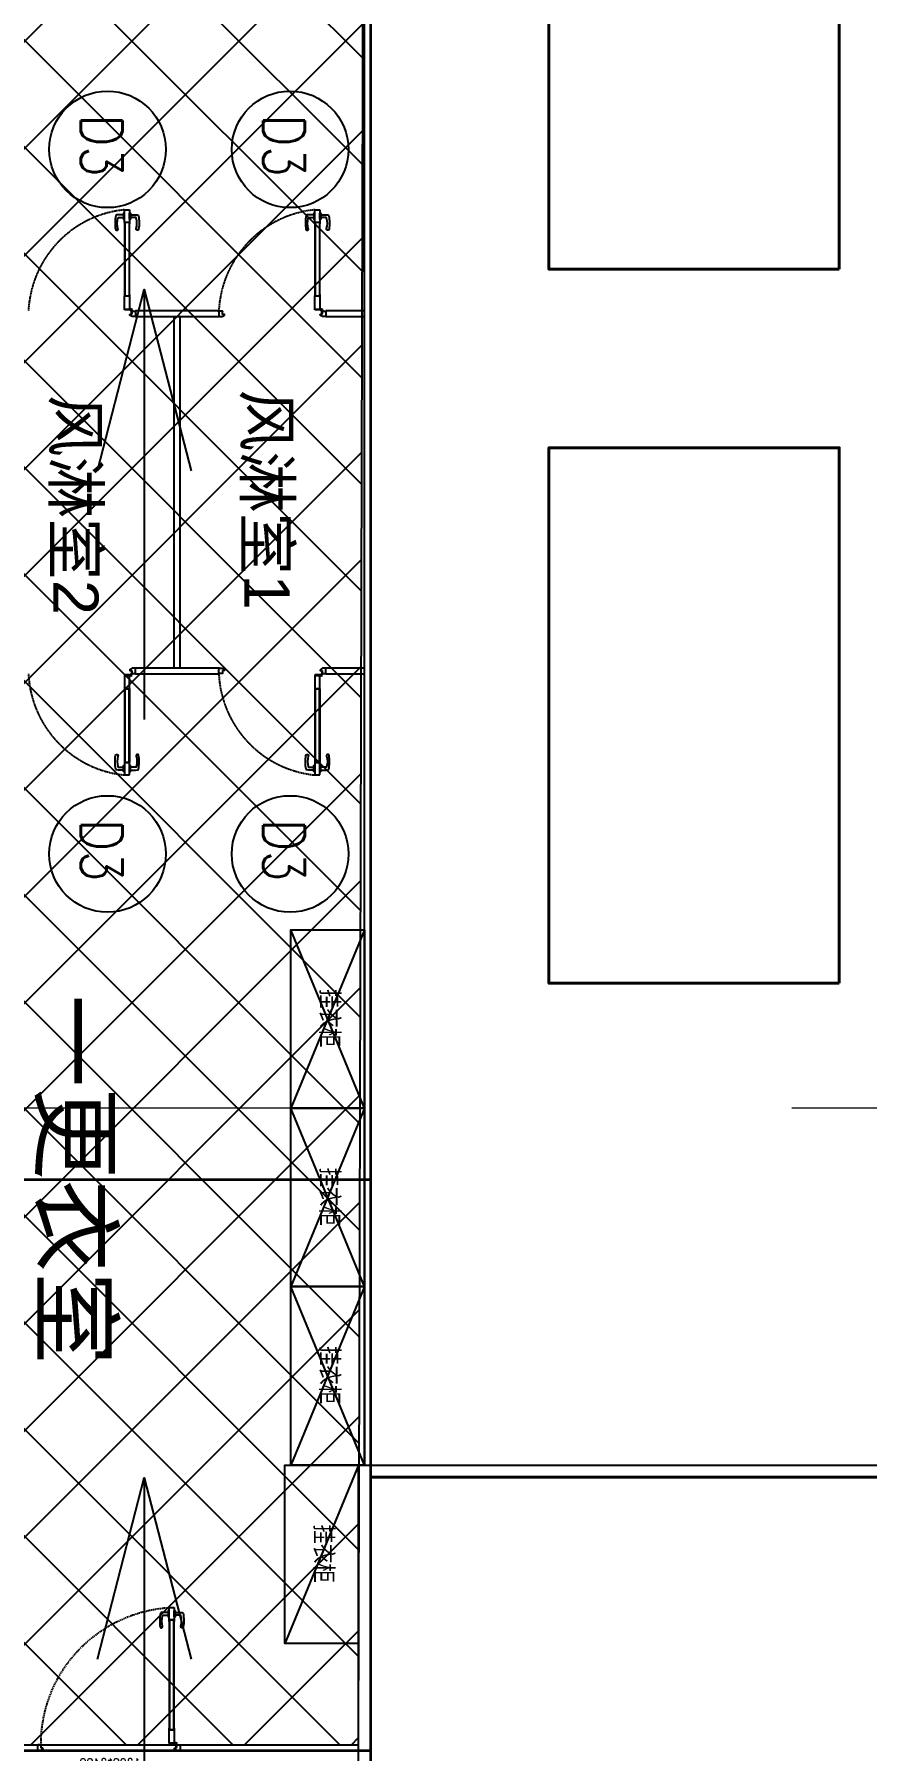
# Model space of a CAD drawing. Extents: x -14231 to 516634, y -267190 to 70805.
# Drawn here: x 411887 to 418883, y -129294 to -114869 of the extents above; entities that cross this region are included whole.
import ezdxf
from ezdxf.enums import TextEntityAlignment as Align

# ---------------------------------------------------------------- set-up
doc = ezdxf.new("R2010")
doc.units = 0
doc.header["$LTSCALE"] = 8
for name, pattern in [('188K-SM-03-F10-ARCH-PA-Y2257103$0$AP5A-SM-03-F20-ARCH-PA-Y2230801+Y2230803$0$ALL-PA-TXT-Y2221201$0$DASHED', [19.05, 12.7, -6.35]), ('IDA - Grid Line', [3500, 2000, -500, 500, -500]), ('IDA - Hidden 065', [537.5, 375, -162.5]), ('TCP2-C-L30-E-SWG-EQ$0$TCP2-C-L30-E-SWG-EQ$0$HIDDEN', [0.3, 0.2, -0.1])]:
    doc.linetypes.add(name, pattern=pattern)
doc.layers.get('0').update_dxf_attribs({"color": 1, "linetype": 'CONTINUOUS'})
for name, color, linetype in [('0-T100单抗岩棉库板H10000', 21, 'CONTINUOUS'), ('0-T50单抗岩棉库板H10000', 141, 'CONTINUOUS'), ('0-T50单抗铝蜂巢库板H3000', 161, 'CONTINUOUS'), ('188K-SM-03-F10-ARCH-PA-Y2257103$0$K-Door', 4, 'CONTINUOUS'), ('188K-SM-03-F10-ARCH-PA-Y2257103$0$K-TXT', 7, 'CONTINUOUS'), ('Ceiling FL+3000', 6, 'CONTINUOUS'), ('Ceiling FL+5000', 150, 'CONTINUOUS'), ('CTCI', 4, 'CONTINUOUS'), ('x_plan$0$A-FURN', 44, 'CONTINUOUS'), ('防火一小时岩棉库板隔间（双抗）H10000', 170, 'CONTINUOUS')]:
    doc.layers.add(name, color=color, linetype=linetype)
doc.layers.add('A-_ANOTGRID_E', color=7, linetype='CONTINUOUS', lineweight=9)
doc.styles.add('188K-SM-03-F10-ARCH-PA-Y2257103$0$AP5A-SM-03-F20-ARCH-PA-Y2230801+Y2230803$0$ALL-PA-TXT-Y2221201$0$Standard', font='txt.shx', dxfattribs={"bigfont": 'chineset.shx'})
doc.styles.add('188K-SM-03-F10-ARCH-PA-Y2257103$0$Standard', font='txt.shx', dxfattribs={"bigfont": 'chineset.shx'})
doc.styles.add('Arial', font='arial.ttf', dxfattribs={"width": 0.8, "height": 0.25})
doc.styles.add('Arial Narrow_2', font='ARIALN.TTF', dxfattribs={"width": 0.8, "height": 0.22})
doc.styles.add('x_plan$0$HZF', font='romansc.shx', dxfattribs={"width": 0.8, "bigfont": 'hzdf.shx'})
doc.dimstyles.new('IDA_-_Arial_-_2_5mm_-_Black_-_Diagonal', dxfattribs={"dimscale": 304.8, "dimtxt": 639.644359, "dimasz": 0.82021, "dimexe": 0.82021, "dimexo": 0.82021, "dimgap": 0, "dimtad": 1, "dimdec": 0, "dimzin": 0, "dimdsep": 46, "dimtxsty": 'Arial Narrow_2', "dimblk1": 'OBLIQUE', "dimblk2": 'OBLIQUE', "dimsah": 1, "dimcen": 0.09, "dimdle": 0.82021, "dimazin": 0, "dimtfac": 1, "dimtdec": 4, "dimtix": 1, "dimtmove": 0, "dimatfit": 3, "dimfxl": 1, "dimtvp": 1, "dimtolj": 1, "dimtzin": 0, "dimarcsym": 2})

# ---------------------------------------------------------------- blocks, each defined once
blk = doc.blocks.new('_Oblique')
at = {"color": 0, "linetype": 'ByBlock', "lineweight": -2}
blk.add_line((-0.5, -0.5), (0.5, 0.5), dxfattribs=at)
blk = doc.blocks.new('188K-SM-03-F10-ARCH-PA-Y2257103$0$AP5A-SM-03-F20-ARCH-PA-Y2230801+Y2230803$0$把手GMT水平鎖')
blk.add_lwpolyline([(24, 8), (-24, 8), (-24, 0), (24, 0)], close=True)
blk.add_lwpolyline([(-11, 0), (-11, -40), (-10, -54, 0.327495), (-4, -62, 0.089847), (104, -64, 1.144881), (99, -45, -0.137079), (16, -45, -0.349357), (11, -40), (11, 0)], format="xyb")
blk = doc.blocks.new('188K-SM-03-F10-ARCH-PA-Y2257103$0$單開庫板門-1200x2400(水平把手)')
at = {"ltscale": 0.1}
for p, q in [((26008.6, -11403.6), (26004.5, -11403.6)), ((26004.5, -11403.6), (26004.5, -11414.1)), ((26008.6, -11414.1), (26008.6, -11403.6)), ((26004.5, -11414.1), (26004.5, -11415.3)), ((26004.5, -11414.1), (26008.6, -11414.1)), ((26004.5, -11415.4), (26004.6, -11415.5)), ((26008.6, -11414), (26004.6, -11414)), ((26004.6, -11414.3), (26004.6, -11414.2)), ((26004.6, -11415.3), (26004.6, -11414.5)), ((26004.7, -11414.1), (26006.5, -11414.1)), ((26005.1, -11414.4), (26004.7, -11414.4)), ((26004.7, -11414.5), (26005.1, -11414.5)), ((26004.7, -11414.5), (26004.7, -11506)), ((26004.7, -11506), (26004.7, -11414.5)), ((26004.7, -11414.5), (26004.7, -11414.5)), ((26004.7, -11415.4), (26004.7, -11415.3)), ((26005.2, -11414.4), (26005.2, -11414.4)), ((26006.5, -11414.1), (26006.6, -11414.1)), ((26006.6, -11414.1), (26006.6, -11414.1)), ((26006.6, -11414.1), (26008.4, -11414.1)), ((26008.4, -11414.4), (26008, -11414.4)), ((26008, -11414.4), (26008, -11414.4)), ((26008, -11414.5), (26008.4, -11414.5)), ((26008.4, -11506), (26008.4, -11414.5)), ((26008.4, -11414.5), (26008.4, -11414.5)), ((26008.4, -11414.5), (26008.4, -11506)), ((26008.4, -11415.3), (26008.4, -11415.4)), ((26008.5, -11414.2), (26008.5, -11414.3)), ((26008.5, -11414.5), (26008.5, -11415.3)), ((26008.5, -11415.5), (26008.6, -11415.4)), ((26008.6, -11415.3), (26008.6, -11414.1)), ((26008.6, -11506.4), (26004.5, -11506.4)), ((26004.5, -11506.4), (26004.5, -11518)), ((26004.7, -11506), (26004.7, -11506)), ((26008.4, -11506), (26008.4, -11506)), ((26008.6, -11518), (26008.6, -11506.4)), ((25999.5, -11519.7), (25999.5, -11523.2)), ((26002.5, -11519.1), (26000, -11519.1)), ((26000, -11523.7), (26002.4, -11523.7)), ((26002.4, -11523.7), (26004.1, -11522.6)), ((26002.9, -11518.5), (26002.6, -11518.5)), ((26002.6, -11518.5), (26002.6, -11521)), ((26002.6, -11521.9), (26002.6, -11519.3)), ((26002.6, -11521), (26002.9, -11521)), ((26003.4, -11521.9), (26002.6, -11521.9)), ((26002.9, -11521), (26002.9, -11518.5)), ((26003.3, -11522.2), (26003.3, -11522)), ((26003.3, -11522), (26003.4, -11522)), ((26004, -11522.2), (26003.3, -11522.2)), ((26008.3, -11517.5), (26003.6, -11517.5)), ((26003.6, -11517.5), (26003.6, -11517.7)), ((26003.6, -11517.7), (26008.3, -11517.7)), ((26004.1, -11521.9), (26003.9, -11521.9)), ((26003.9, -11522), (26004, -11522)), ((26004, -11522), (26004, -11522.2)), ((26004.2, -11522.4), (26004.2, -11521.9)), ((26004.5, -11518), (26008.6, -11518)), ((26008.3, -11517.7), (26008.3, -11517.5)), ((26114.8, -11521.9), (26115.1, -11521.9)), ((26114.8, -11522.4), (26114.8, -11521.9)), ((26114.9, -11522), (26114.9, -11522.2)), ((26115.1, -11522), (26114.9, -11522)), ((26114.9, -11522.2), (26115.7, -11522.2)), ((26116.6, -11523.7), (26114.9, -11522.6)), ((26115.5, -11521.9), (26116.3, -11521.9)), ((26115.7, -11522), (26115.5, -11522)), ((26115.7, -11522.2), (26115.7, -11522)), ((26116.3, -11521.9), (26116.3, -11519.3)), ((26116.5, -11519.1), (26119, -11519.1)), ((26119, -11523.7), (26116.6, -11523.7)), ((26119.5, -11519.7), (26119.5, -11523.2))]:
    blk.add_line(p, q, dxfattribs=at)
blk.add_lwpolyline([(26006.6, -11506.4), (26006.5, -11506.3), (26004.7, -11506.3, -0.414214), (26004.6, -11506.3), (26004.6, -11506.1, -0.414214), (26004.7, -11506.1), (26005.1, -11506.1, 0.414214), (26005.2, -11506.1), (26005.2, -11506, 0.414214), (26005.1, -11506), (26004.7, -11506, -0.414214), (26004.6, -11506), (26004.6, -11505.2, -0.414214), (26004.7, -11505.2), (26004.7, -11505.2, 0.414214), (26004.7, -11505.2), (26004.7, -11505, 0.72636), (26004.6, -11505), (26004.5, -11505.1, 0.158507), (26004.5, -11505.2), (26004.5, -11506.4, 0.414214), (26004.6, -11506.5), (26008.6, -11506.5, 0.414214), (26008.6, -11506.4), (26008.6, -11505.2, 0.158507), (26008.6, -11505.1), (26008.5, -11505, 0.72636), (26008.4, -11505), (26008.4, -11505.2, 0.414214), (26008.5, -11505.2, -0.414214), (26008.5, -11505.2), (26008.5, -11506, -0.414214), (26008.4, -11506), (26008, -11506, 0.414214), (26008, -11506), (26008, -11506.1, 0.414214), (26008, -11506.1), (26008.4, -11506.1, -0.414214), (26008.5, -11506.1), (26008.5, -11506.3, -0.414214), (26008.4, -11506.3), (26006.6, -11506.3)], format="xyb", close=True, dxfattribs=at)
for points in [[(25999.5, -11518.9), (25999.5, -11523.9)], [(26119.5, -11518.9), (26119.5, -11523.9)]]:
    blk.add_lwpolyline(points)
at = {"linetype": '188K-SM-03-F10-ARCH-PA-Y2257103$0$AP5A-SM-03-F20-ARCH-PA-Y2230801+Y2230803$0$ALL-PA-TXT-Y2221201$0$DASHED', "ltscale": 0.01}
blk.add_arc((26001.1, -11518.7), 115.3, 359.8531, 85.8135, dxfattribs=at)
at = {"ltscale": 0.1}
for centre, radius, start, end in [((26004.6, -11414.1), 0.0313, 90, 180), ((26004.6, -11415.3), 0.0313, 180, 216.0274), ((26004.7, -11414.2), 0.0313, 90, 180), ((26004.7, -11414.3), 0.0313, 180, 270), ((26004.7, -11414.5), 0.0313, 90, 180), ((26004.7, -11415.3), 0.0209, 180, 270), ((26004.7, -11415.4), 0.0313, 216.0274, 360), ((26004.7, -11415.3), 0.0209, 360, 90), ((26005.1, -11414.4), 0.0313, 270, 0), ((26005.1, -11414.4), 0.0313, 0, 90), ((26008, -11414.4), 0.0313, 90, 180), ((26008, -11414.4), 0.0313, 180, 270), ((26008.4, -11414.2), 0.0313, 360, 90), ((26008.4, -11414.3), 0.0313, 270, 0), ((26008.4, -11414.5), 0.0313, 0, 90), ((26008.5, -11415.3), 0.0209, 90, 180), ((26008.5, -11415.4), 0.0313, 180, 323.9726), ((26008.5, -11415.3), 0.0209, 270, 360), ((26008.6, -11414.1), 0.0313, 360, 90), ((26008.6, -11415.3), 0.0313, 323.9726, 360)]:
    blk.add_arc(centre, radius, start, end, dxfattribs=at)
for centre, major_axis, start_param, end_param in [((26000, -11519.7), (0.369, -0.369), 2.356194, 3.926991), ((26000, -11523.2), (-0.369, -0.369), 5.497787, 7.068583), ((26002.5, -11519.3), (0.111, -0.111), 7.068583, 8.63938), ((26003.4, -11521.9), (-0.0369, -0.0369), 0.785398, 3.926991), ((26003.9, -11521.9), (-0.0369, -0.0369), 3.926991, 7.068583), ((26004.1, -11521.9), (0.0369, -0.0369), 7.068583, 8.63938), ((26003.9, -11522.4), (0.221, -0.221), 6.162283, 7.068583), ((26114.8, -11521.9), (-0.0369, -0.0369), -2.356194, -0.785398), ((26115.1, -11522.4), (-0.221, -0.221), -0.785398, 0.120903), ((26115.1, -11521.9), (0.0369, -0.0369), -0.785398, 2.356194), ((26115.5, -11521.9), (0.0369, -0.0369), 2.356194, 5.497787), ((26116.5, -11519.3), (-0.111, -0.111), -2.356194, -0.785398), ((26119, -11519.7), (-0.369, -0.369), 2.356194, 3.926991), ((26119, -11523.2), (0.369, -0.369), -0.785398, 0.785398)]:
    blk.add_ellipse(centre, major_axis=major_axis, ratio=1, start_param=start_param, end_param=end_param, dxfattribs=at)
at = {"ltscale": 0.1, "extrusion": (0, 0, -1)}
blk.add_ellipse((26003.1, -11517.9), major_axis=(-0.516, 0.516), ratio=1, start_param=5.497787, end_param=11.780972, dxfattribs=at)
at = {"ltscale": 5}
for p, xscale, yscale, zscale, rotation in [((26003.6, -11408.9), 0.1058823529319317, 0.1058823529319317, 0.1058823529319317, 270), ((26009.5, -11408.9), -0.1058823529319317, 0.1058823529396357, 0.1058823529411765, 90)]:
    blk.add_blockref('188K-SM-03-F10-ARCH-PA-Y2257103$0$AP5A-SM-03-F20-ARCH-PA-Y2230801+Y2230803$0$把手GMT水平鎖', p, dxfattribs=dict(at, xscale=xscale, yscale=yscale, zscale=zscale, rotation=rotation))
at = {"color": 8, "ltscale": 0.1, "style": '188K-SM-03-F10-ARCH-PA-Y2257103$0$AP5A-SM-03-F20-ARCH-PA-Y2230801+Y2230803$0$ALL-PA-TXT-Y2221201$0$Standard', "width": 0.85}
blk.add_text('1200*2400', height=8, dxfattribs=at).set_placement((26058.4, -11534.4), align=Align.MIDDLE_CENTER)

msp = doc.modelspace()

# ---------------------------------------------------------------- hatches: boundary and pattern name
at = {"layer": 'Ceiling FL+3000', "lineweight": -3}
h = msp.add_hatch(dxfattribs=at)
h.set_pattern_fill('ANSI37', color=256, scale=200, angle=-90)
h.set_pattern_definition([(315, (-228483.1, 1495235.2), (449.0128, 449.0128), []), (45, (-228483.1, 1495235.2), (-449.0128, 449.0128), [])])
h.paths.add_polyline_path([(414713, -90493.7), (408113, -90493.7), (408113, -97793.7), (408413, -97793.7), (408413, -99593.7), (408113, -99593.7), (408113, -110393.7), (408413, -110393.7), (408413, -112193.7), (408113, -112193.7), (408113, -118293.7), (407163, -118293.7), (407163, -122993.7), (408413, -122993.7), (408413, -124493.7), (408416.1, -124793.8), (407162.9, -124792.1), (407162.9, -129193.5), (410012.8, -129193.5), (410014.1, -129243.5), (414613, -129243.5)])

# ---------------------------------------------------------------- linework, layer by layer
at = {"linetype": 'IDA - Hidden 065', "ltscale": 3}
msp.add_lwpolyline([(414713, -60443.7), (414713, -129293.5), (413763, -129293.5)], dxfattribs=at)
at = {"color": 6, "lineweight": 35}
msp.add_lwpolyline([(407063, -129293.5), (407063, -90493.7), (414713, -90493.7), (414713, -129293.5)], close=True, dxfattribs=at)
at = {"color": 2, "lineweight": 40, "elevation": 0}
msp.add_lwpolyline([(418653, -116843.7), (418653, -112343.7), (416213, -112343.7), (416213, -116843.7)], close=True, dxfattribs=at)
at = {"color": 2, "lineweight": 40}
msp.add_lwpolyline([(418653, -122843.7), (418653, -118343.7), (416213, -118343.7), (416213, -122843.7)], close=True, dxfattribs=at)
msp.add_lwpolyline([(410012.8, -129293.5), (410012.8, -136793.7), (414713, -136793.7), (414713, -129293.5)], close=True)
at = {"layer": '0-T100单抗岩棉库板H10000', "lineweight": -3}
for p, q in [((414613, -129293.5), (414613, -126893.7)), ((414613, -126893.7), (419513, -126893.7)), ((414713, -129293.5), (414713, -126993.7)), ((414713, -126993.7), (419513, -126993.7)), ((414613, -136693.7), (414613, -129293.5)), ((414713, -136793.7), (414713, -129293.5))]:
    msp.add_line(p, q, dxfattribs=at)
at = {"layer": '0-T50单抗岩棉库板H10000', "lineweight": -3}
for p, q in [((410112.8, -129243.5), (411913, -129243.5)), ((413113, -129243.5), (414613, -129243.5)), ((410112.8, -129293.5), (411913, -129293.5)), ((413113, -129293.5), (414613, -129293.5))]:
    msp.add_line(p, q, dxfattribs=at)
at = {"layer": '0-T50单抗铝蜂巢库板H3000', "lineweight": -3}
for p, q in [((413438, -117193.5), (412738, -117193.5)), ((413438, -117243.5), (412738, -117243.5)), ((413063, -120193.5), (413063, -117243.5)), ((413113, -120193.5), (413113, -117243.5)), ((414663, -117193.5), (414338, -117193.5)), ((414663, -117243.5), (414338, -117243.5)), ((412738, -120193.5), (413438, -120193.5)), ((412738, -120243.5), (413438, -120243.5)), ((414338, -120193.5), (414663, -120193.5)), ((414338, -120243.5), (414663, -120243.5))]:
    msp.add_line(p, q, dxfattribs=at)
at = {"layer": '188K-SM-03-F10-ARCH-PA-Y2257103$0$K-Door'}
for p, q in [((412646.3, -116448.9, 0), (412646.3, -116343.5, 0)), ((412646.3, -116343.5, 0), (412688.1, -116343.5, 0)), ((412688.1, -116343.5, 0), (412688.1, -116448.9, 0)), ((414246.3, -116448.9, 0), (414246.3, -116343.5, 0)), ((414246.3, -116343.5, 0), (414288.1, -116343.5, 0)), ((414288.1, -116343.5, 0), (414288.1, -116448.9, 0)), ((412688.1, -116448.9, 0), (412646.3, -116448.9, 0)), ((412647, -116461, 0), (412647, -116448.2, 0)), ((412647.9, -116462.4, 0), (412647, -116461.2, 0)), ((412647.3, -116447.9, 0), (412687.1, -116447.9, 0)), ((412648, -116449.4, 0), (412648, -116451.1, 0)), ((412648, -116452.8, 0), (412648, -116460.2, 0)), ((412666.9, -116449.1, 0), (412648.3, -116449.1, 0)), ((412648.3, -116451.4, 0), (412652.9, -116451.4, 0)), ((412652.9, -116452.5, 0), (412648.3, -116452.5, 0)), ((412649.1, -116452.5, 0), (412648.4, -116452.5, 0)), ((412648.4, -116452.5, 0), (412648.4, -117064.3, 0)), ((412648.4, -116460.6, 0), (412648.4, -116462.2, 0)), ((412649.1, -117064.3, 0), (412649.1, -116452.5, 0)), ((412653.2, -116451.7, 0), (412653.2, -116452.2, 0)), ((412667.2, -116448.8, 0), (412666.9, -116449.1, 0)), ((412667.5, -116449.1, 0), (412667.2, -116448.8, 0)), ((412686.1, -116449.1, 0), (412667.5, -116449.1, 0)), ((412681.2, -116452.2, 0), (412681.2, -116451.7, 0)), ((412681.5, -116451.4, 0), (412686.1, -116451.4, 0)), ((412686.1, -116452.5, 0), (412681.5, -116452.5, 0)), ((412685.4, -116452.5, 0), (412685.4, -117064.3, 0)), ((412686, -116452.5, 0), (412685.4, -116452.5, 0)), ((412686, -117064.3, 0), (412686, -116452.5, 0)), ((412686, -116462.2, 0), (412686, -116460.6, 0)), ((412686.4, -116451.1, 0), (412686.4, -116449.4, 0)), ((412686.4, -116460.2, 0), (412686.4, -116452.8, 0)), ((412687.4, -116461.2, 0), (412686.6, -116462.4, 0)), ((412687.5, -116448.2, 0), (412687.5, -116461, 0)), ((414288.1, -116448.9, 0), (414246.3, -116448.9, 0)), ((414247, -116461, 0), (414247, -116448.2, 0)), ((414247.9, -116462.4, 0), (414247, -116461.2, 0)), ((414247.3, -116447.9, 0), (414287.1, -116447.9, 0)), ((414248, -116449.4, 0), (414248, -116451.1, 0)), ((414248, -116452.8, 0), (414248, -116460.2, 0)), ((414266.9, -116449.1, 0), (414248.3, -116449.1, 0)), ((414248.3, -116451.4, 0), (414252.9, -116451.4, 0)), ((414252.9, -116452.5, 0), (414248.3, -116452.5, 0)), ((414249.1, -116452.5, 0), (414248.4, -116452.5, 0)), ((414248.4, -116452.5, 0), (414248.4, -117064.3, 0)), ((414248.4, -116460.6, 0), (414248.4, -116462.2, 0)), ((414249.1, -117064.3, 0), (414249.1, -116452.5, 0)), ((414253.2, -116451.7, 0), (414253.2, -116452.2, 0)), ((414267.2, -116448.8, 0), (414266.9, -116449.1, 0)), ((414267.5, -116449.1, 0), (414267.2, -116448.8, 0)), ((414286.1, -116449.1, 0), (414267.5, -116449.1, 0)), ((414281.2, -116452.2, 0), (414281.2, -116451.7, 0)), ((414281.5, -116451.4, 0), (414286.1, -116451.4, 0)), ((414286.1, -116452.5, 0), (414281.5, -116452.5, 0)), ((414285.4, -116452.5, 0), (414285.4, -117064.3, 0)), ((414286, -116452.5, 0), (414285.4, -116452.5, 0)), ((414286, -117064.3, 0), (414286, -116452.5, 0)), ((414286, -116462.2, 0), (414286, -116460.6, 0)), ((414286.4, -116451.1, 0), (414286.4, -116449.4, 0)), ((414286.4, -116460.2, 0), (414286.4, -116452.8, 0)), ((414287.4, -116461.2, 0), (414286.6, -116462.4, 0)), ((414287.5, -116448.2, 0), (414287.5, -116461, 0)), ((412646.3, -117184.2, 0), (412646.3, -117067.9, 0)), ((412646.3, -117067.9, 0), (412688.1, -117067.9, 0)), ((412648.4, -117064.3, 0), (412649.1, -117064.3, 0)), ((412685.4, -117064.3, 0), (412686, -117064.3, 0)), ((412688.1, -117067.9, 0), (412688.1, -117184.2, 0)), ((414246.3, -117184.2, 0), (414246.3, -117067.9, 0)), ((414246.3, -117067.9, 0), (414288.1, -117067.9, 0)), ((414248.4, -117064.3, 0), (414249.1, -117064.3, 0)), ((414285.4, -117064.3, 0), (414286, -117064.3, 0)), ((414288.1, -117067.9, 0), (414288.1, -117184.2, 0)), ((412688.1, -117184.2, 0), (412646.3, -117184.2, 0)), ((412649.5, -117179, 0), (412696.4, -117179, 0)), ((412649.5, -117181.6, 0), (412649.5, -117179, 0)), ((412696.4, -117181.6, 0), (412649.5, -117181.6, 0)), ((412691.1, -117228.2, 0), (412691.1, -117223.3, 0)), ((412691.6, -117222.7, 0), (412694, -117222.7, 0)), ((412694, -117223.8, 0), (412692.3, -117223.8, 0)), ((412692.3, -117223.8, 0), (412692.3, -117225.8, 0)), ((412692.3, -117225.8, 0), (412700.3, -117225.8, 0)), ((412708.8, -117241.5, 0), (412692.3, -117230.7, 0)), ((412696.4, -117179, 0), (412696.4, -117181.6, 0)), ((412698.6, -117222.7), (412706.7, -117222.7)), ((412700.3, -117223.8), (412698.6, -117223.8)), ((412700.3, -117225.8), (412700.3, -117223.8)), ((412704.1, -117214.4), (412704.1, -117189.3)), ((412704.1, -117189.3), (412706.7, -117189.3)), ((412706.7, -117214.4), (412704.1, -117214.4)), ((412706.7, -117189.3), (412706.7, -117214.4)), ((412706.7, -117222.7), (412706.7, -117197.1)), ((412708.3, -117195.5), (412732.8, -117195.5)), ((412732.8, -117241.5), (412708.8, -117241.5)), ((412738, -117200.7), (412738, -117236.3)), ((413438, -117200.7, 0), (413438, -117236.3, 0)), ((413467.8, -117195.5, 0), (413443.2, -117195.5, 0)), ((413443.2, -117241.5, 0), (413467.3, -117241.5, 0)), ((413467.3, -117241.5, 0), (413483.8, -117230.7, 0)), ((413469.3, -117222.7, 0), (413469.3, -117197.1, 0)), ((413477.5, -117222.7, 0), (413469.3, -117222.7, 0)), ((413475.8, -117223.8, 0), (413477.5, -117223.8, 0)), ((413475.8, -117225.8, 0), (413475.8, -117223.8, 0)), ((413483.7, -117225.8, 0), (413475.8, -117225.8, 0)), ((413484.5, -117222.7, 0), (413482.1, -117222.7, 0)), ((413482.1, -117223.8, 0), (413483.7, -117223.8, 0)), ((413483.7, -117223.8, 0), (413483.7, -117225.8, 0)), ((413485, -117228.2, 0), (413485, -117223.3, 0)), ((414288.1, -117184.2, 0), (414246.3, -117184.2, 0)), ((414249.5, -117179, 0), (414296.4, -117179, 0)), ((414249.5, -117181.6, 0), (414249.5, -117179, 0)), ((414296.4, -117181.6, 0), (414249.5, -117181.6, 0)), ((414291.1, -117228.2, 0), (414291.1, -117223.3, 0)), ((414291.6, -117222.7, 0), (414294, -117222.7, 0)), ((414294, -117223.8, 0), (414292.3, -117223.8, 0)), ((414292.3, -117223.8, 0), (414292.3, -117225.8, 0)), ((414292.3, -117225.8, 0), (414300.3, -117225.8, 0)), ((414308.8, -117241.5, 0), (414292.3, -117230.7, 0)), ((414296.4, -117179, 0), (414296.4, -117181.6, 0)), ((414298.6, -117222.7), (414306.7, -117222.7)), ((414300.3, -117223.8), (414298.6, -117223.8)), ((414300.3, -117225.8), (414300.3, -117223.8)), ((414304.1, -117214.4), (414304.1, -117189.3)), ((414304.1, -117189.3), (414306.7, -117189.3)), ((414306.7, -117214.4), (414304.1, -117214.4)), ((414306.7, -117189.3), (414306.7, -117214.4)), ((414306.7, -117222.7), (414306.7, -117197.1)), ((414308.3, -117195.5), (414332.8, -117195.5)), ((414332.8, -117241.5), (414308.8, -117241.5)), ((414338, -117200.7), (414338, -117236.3)), ((412646.3, -120252.9, 0), (412646.3, -120369.2, 0)), ((412688.1, -120252.9, 0), (412646.3, -120252.9, 0)), ((412696.4, -120255.5, 0), (412649.5, -120255.5, 0)), ((412649.5, -120255.5, 0), (412649.5, -120258.1, 0)), ((412649.5, -120258.1, 0), (412696.4, -120258.1, 0)), ((412688.1, -120369.2, 0), (412688.1, -120252.9, 0)), ((412691.1, -120208.8, 0), (412691.1, -120213.8, 0)), ((412691.6, -120214.3, 0), (412694, -120214.3, 0)), ((412708.8, -120195.5, 0), (412692.3, -120206.4, 0)), ((412692.3, -120213.3, 0), (412692.3, -120211.3, 0)), ((412692.3, -120211.3, 0), (412700.3, -120211.3, 0)), ((412694, -120213.3, 0), (412692.3, -120213.3, 0)), ((412696.4, -120258.1, 0), (412696.4, -120255.5, 0)), ((412700.3, -120213.3), (412698.6, -120213.3)), ((412698.6, -120214.3), (412706.7, -120214.3)), ((412700.3, -120211.3), (412700.3, -120213.3)), ((412704.1, -120222.7), (412704.1, -120247.8)), ((412706.7, -120222.7), (412704.1, -120222.7)), ((412704.1, -120247.8), (412706.7, -120247.8)), ((412706.7, -120214.3), (412706.7, -120240)), ((412706.7, -120247.8), (412706.7, -120222.7)), ((412708.3, -120241.5), (412732.8, -120241.5)), ((412732.8, -120195.5), (412708.8, -120195.5)), ((412738, -120236.3), (412738, -120200.7)), ((413438, -120236.3, 0), (413438, -120200.7, 0)), ((413443.2, -120195.5, 0), (413467.3, -120195.5, 0)), ((413467.8, -120241.5, 0), (413443.2, -120241.5, 0)), ((413467.3, -120195.5, 0), (413483.8, -120206.4, 0)), ((413469.3, -120214.3, 0), (413469.3, -120240, 0)), ((413477.5, -120214.3, 0), (413469.3, -120214.3, 0)), ((413475.8, -120211.3, 0), (413475.8, -120213.3, 0)), ((413483.7, -120211.3, 0), (413475.8, -120211.3, 0)), ((413475.8, -120213.3, 0), (413477.5, -120213.3, 0)), ((413482.1, -120213.3, 0), (413483.7, -120213.3, 0)), ((413484.5, -120214.3, 0), (413482.1, -120214.3, 0)), ((413483.7, -120213.3, 0), (413483.7, -120211.3, 0)), ((413485, -120208.8, 0), (413485, -120213.8, 0)), ((414246.3, -120252.9, 0), (414246.3, -120369.2, 0)), ((414288.1, -120252.9, 0), (414246.3, -120252.9, 0)), ((414296.4, -120255.5, 0), (414249.5, -120255.5, 0)), ((414249.5, -120255.5, 0), (414249.5, -120258.1, 0)), ((414249.5, -120258.1, 0), (414296.4, -120258.1, 0)), ((414288.1, -120369.2, 0), (414288.1, -120252.9, 0)), ((414291.1, -120208.8, 0), (414291.1, -120213.8, 0)), ((414291.6, -120214.3, 0), (414294, -120214.3, 0)), ((414308.8, -120195.5, 0), (414292.3, -120206.4, 0)), ((414292.3, -120213.3, 0), (414292.3, -120211.3, 0)), ((414292.3, -120211.3, 0), (414300.3, -120211.3, 0)), ((414294, -120213.3, 0), (414292.3, -120213.3, 0)), ((414296.4, -120258.1, 0), (414296.4, -120255.5, 0)), ((414300.3, -120213.3), (414298.6, -120213.3)), ((414298.6, -120214.3), (414306.7, -120214.3)), ((414300.3, -120211.3), (414300.3, -120213.3)), ((414304.1, -120222.7), (414304.1, -120247.8)), ((414306.7, -120222.7), (414304.1, -120222.7)), ((414304.1, -120247.8), (414306.7, -120247.8)), ((414306.7, -120214.3), (414306.7, -120240)), ((414306.7, -120247.8), (414306.7, -120222.7)), ((414308.3, -120241.5), (414332.8, -120241.5)), ((414332.8, -120195.5), (414308.8, -120195.5)), ((414338, -120236.3), (414338, -120200.7)), ((412646.3, -120369.2, 0), (412688.1, -120369.2, 0)), ((412648.4, -120372.7, 0), (412649.1, -120372.7, 0)), ((412648.4, -120984.6, 0), (412648.4, -120372.7, 0)), ((412649.1, -120372.7, 0), (412649.1, -120984.6, 0)), ((412685.4, -120984.6, 0), (412685.4, -120372.7, 0)), ((412685.4, -120372.7, 0), (412686, -120372.7, 0)), ((412686, -120372.7, 0), (412686, -120984.6, 0)), ((414246.3, -120369.2, 0), (414288.1, -120369.2, 0)), ((414248.4, -120372.7, 0), (414249.1, -120372.7, 0)), ((414248.4, -120984.6, 0), (414248.4, -120372.7, 0)), ((414249.1, -120372.7, 0), (414249.1, -120984.6, 0)), ((414285.4, -120984.6, 0), (414285.4, -120372.7, 0)), ((414285.4, -120372.7, 0), (414286, -120372.7, 0)), ((414286, -120372.7, 0), (414286, -120984.6, 0)), ((412646.3, -120988.1, 0), (412646.3, -121093.5, 0)), ((412688.1, -120988.1, 0), (412646.3, -120988.1, 0)), ((412647.9, -120974.7, 0), (412647, -120975.8, 0)), ((412647, -120976, 0), (412647, -120988.9, 0)), ((412647.3, -120989.2, 0), (412687.1, -120989.2, 0)), ((412648, -120984.3, 0), (412648, -120976.9, 0)), ((412648, -120987.6, 0), (412648, -120985.9, 0)), ((412652.9, -120984.6, 0), (412648.3, -120984.6, 0)), ((412648.3, -120985.6, 0), (412652.9, -120985.6, 0)), ((412666.9, -120987.9, 0), (412648.3, -120987.9, 0)), ((412648.4, -120976.4, 0), (412648.4, -120974.9, 0)), ((412649.1, -120984.6, 0), (412648.4, -120984.6, 0)), ((412653.2, -120985.3, 0), (412653.2, -120984.9, 0)), ((412667.2, -120988.2, 0), (412666.9, -120987.9, 0)), ((412667.5, -120987.9, 0), (412667.2, -120988.2, 0)), ((412686.1, -120987.9, 0), (412667.5, -120987.9, 0)), ((412681.2, -120984.9, 0), (412681.2, -120985.3, 0)), ((412686.1, -120984.6, 0), (412681.5, -120984.6, 0)), ((412681.5, -120985.6, 0), (412686.1, -120985.6, 0)), ((412686, -120984.6, 0), (412685.4, -120984.6, 0)), ((412686, -120974.9, 0), (412686, -120976.4, 0)), ((412686.4, -120976.9, 0), (412686.4, -120984.3, 0)), ((412686.4, -120985.9, 0), (412686.4, -120987.6, 0)), ((412687.4, -120975.8, 0), (412686.6, -120974.7, 0)), ((412687.5, -120988.9, 0), (412687.5, -120976, 0)), ((412688.1, -121093.5, 0), (412688.1, -120988.1, 0)), ((414246.3, -120988.1, 0), (414246.3, -121093.5, 0)), ((414288.1, -120988.1, 0), (414246.3, -120988.1, 0)), ((414247.9, -120974.7, 0), (414247, -120975.8, 0)), ((414247, -120976, 0), (414247, -120988.9, 0)), ((414247.3, -120989.2, 0), (414287.1, -120989.2, 0)), ((414248, -120984.3, 0), (414248, -120976.9, 0)), ((414248, -120987.6, 0), (414248, -120985.9, 0)), ((414252.9, -120984.6, 0), (414248.3, -120984.6, 0)), ((414248.3, -120985.6, 0), (414252.9, -120985.6, 0)), ((414266.9, -120987.9, 0), (414248.3, -120987.9, 0)), ((414248.4, -120976.4, 0), (414248.4, -120974.9, 0)), ((414249.1, -120984.6, 0), (414248.4, -120984.6, 0)), ((414253.2, -120985.3, 0), (414253.2, -120984.9, 0)), ((414267.2, -120988.2, 0), (414266.9, -120987.9, 0)), ((414267.5, -120987.9, 0), (414267.2, -120988.2, 0)), ((414286.1, -120987.9, 0), (414267.5, -120987.9, 0)), ((414281.2, -120984.9, 0), (414281.2, -120985.3, 0)), ((414286.1, -120984.6, 0), (414281.5, -120984.6, 0)), ((414281.5, -120985.6, 0), (414286.1, -120985.6, 0)), ((414286, -120984.6, 0), (414285.4, -120984.6, 0)), ((414286, -120974.9, 0), (414286, -120976.4, 0)), ((414286.4, -120976.9, 0), (414286.4, -120984.3, 0)), ((414286.4, -120985.9, 0), (414286.4, -120987.6, 0)), ((414287.4, -120975.8, 0), (414286.6, -120974.7, 0)), ((414287.5, -120988.9, 0), (414287.5, -120976, 0)), ((414288.1, -121093.5, 0), (414288.1, -120988.1, 0)), ((412646.3, -121093.5, 0), (412688.1, -121093.5, 0)), ((414246.3, -121093.5, 0), (414288.1, -121093.5, 0))]:
    msp.add_line(p, q, dxfattribs=at)
at = {"layer": '188K-SM-03-F10-ARCH-PA-Y2257103$0$K-Door', "elevation": 0}
for points in [[(412667.2, -117068), (412667.5, -117067.7), (412686.1, -117067.7, 0.4142136), (412686.4, -117067.4), (412686.4, -117065.7, 0.4142136), (412686.1, -117065.4), (412681.5, -117065.4, -0.4142136), (412681.2, -117065.1), (412681.2, -117064.6, -0.4142136), (412681.5, -117064.3), (412686.1, -117064.3, 0.4142136), (412686.4, -117064), (412686.4, -117056.6, 0.4142136), (412686.2, -117056.4), (412686.2, -117056.4, -0.4142136), (412686, -117056.2), (412686, -117054.6, -0.7263601), (412686.6, -117054.4), (412687.4, -117055.6, -0.1585069), (412687.5, -117055.8), (412687.5, -117068.6, -0.4142136), (412687.1, -117068.9), (412647.3, -117068.9, -0.4142136), (412647, -117068.6), (412647, -117055.8, -0.1585069), (412647, -117055.6), (412647.9, -117054.4, -0.7263601), (412648.4, -117054.6), (412648.4, -117056.2, -0.4142136), (412648.2, -117056.4, 0.4142136), (412648, -117056.6), (412648, -117064, 0.4142136), (412648.3, -117064.3), (412652.9, -117064.3, -0.4142136), (412653.2, -117064.6), (412653.2, -117065.1, -0.4142136), (412652.9, -117065.4), (412648.3, -117065.4, 0.4142136), (412648, -117065.7), (412648, -117067.4, 0.4142136), (412648.3, -117067.7), (412666.9, -117067.7)], [(414267.2, -117068), (414267.5, -117067.7), (414286.1, -117067.7, 0.4142136), (414286.4, -117067.4), (414286.4, -117065.7, 0.4142136), (414286.1, -117065.4), (414281.5, -117065.4, -0.4142136), (414281.2, -117065.1), (414281.2, -117064.6, -0.4142136), (414281.5, -117064.3), (414286.1, -117064.3, 0.4142136), (414286.4, -117064), (414286.4, -117056.6, 0.4142136), (414286.2, -117056.4), (414286.2, -117056.4, -0.4142136), (414286, -117056.2), (414286, -117054.6, -0.7263601), (414286.6, -117054.4), (414287.4, -117055.6, -0.1585069), (414287.5, -117055.8), (414287.5, -117068.6, -0.4142136), (414287.1, -117068.9), (414247.3, -117068.9, -0.4142136), (414247, -117068.6), (414247, -117055.8, -0.1585069), (414247, -117055.6), (414247.9, -117054.4, -0.7263601), (414248.4, -117054.6), (414248.4, -117056.2, -0.4142136), (414248.2, -117056.4, 0.4142136), (414248, -117056.6), (414248, -117064, 0.4142136), (414248.3, -117064.3), (414252.9, -117064.3, -0.4142136), (414253.2, -117064.6), (414253.2, -117065.1, -0.4142136), (414252.9, -117065.4), (414248.3, -117065.4, 0.4142136), (414248, -117065.7), (414248, -117067.4, 0.4142136), (414248.3, -117067.7), (414266.9, -117067.7)], [(412667.2, -120369.1), (412667.5, -120369.4), (412686.1, -120369.4, -0.4142136), (412686.4, -120369.7), (412686.4, -120371.4, -0.4142136), (412686.1, -120371.7), (412681.5, -120371.7, 0.4142136), (412681.2, -120372), (412681.2, -120372.4, 0.4142136), (412681.5, -120372.7), (412686.1, -120372.7, -0.4142136), (412686.4, -120373), (412686.4, -120380.4, -0.4142136), (412686.2, -120380.6), (412686.2, -120380.6, 0.4142136), (412686, -120380.9), (412686, -120382.4, 0.7263601), (412686.6, -120382.6), (412687.4, -120381.5, 0.1585069), (412687.5, -120381.3), (412687.5, -120368.4, 0.4142136), (412687.1, -120368.1), (412647.3, -120368.1, 0.4142136), (412647, -120368.4), (412647, -120381.3, 0.1585069), (412647, -120381.5), (412647.9, -120382.6, 0.7263601), (412648.4, -120382.4), (412648.4, -120380.9, 0.4142136), (412648.2, -120380.6, -0.4142136), (412648, -120380.4), (412648, -120373, -0.4142136), (412648.3, -120372.7), (412652.9, -120372.7, 0.4142136), (412653.2, -120372.4), (412653.2, -120372, 0.4142136), (412652.9, -120371.7), (412648.3, -120371.7, -0.4142136), (412648, -120371.4), (412648, -120369.7, -0.4142136), (412648.3, -120369.4), (412666.9, -120369.4)], [(414267.2, -120369.1), (414267.5, -120369.4), (414286.1, -120369.4, -0.4142136), (414286.4, -120369.7), (414286.4, -120371.4, -0.4142136), (414286.1, -120371.7), (414281.5, -120371.7, 0.4142136), (414281.2, -120372), (414281.2, -120372.4, 0.4142136), (414281.5, -120372.7), (414286.1, -120372.7, -0.4142136), (414286.4, -120373), (414286.4, -120380.4, -0.4142136), (414286.2, -120380.6), (414286.2, -120380.6, 0.4142136), (414286, -120380.9), (414286, -120382.4, 0.7263601), (414286.6, -120382.6), (414287.4, -120381.5, 0.1585069), (414287.5, -120381.3), (414287.5, -120368.4, 0.4142136), (414287.1, -120368.1), (414247.3, -120368.1, 0.4142136), (414247, -120368.4), (414247, -120381.3, 0.1585069), (414247, -120381.5), (414247.9, -120382.6, 0.7263601), (414248.4, -120382.4), (414248.4, -120380.9, 0.4142136), (414248.2, -120380.6, -0.4142136), (414248, -120380.4), (414248, -120373, -0.4142136), (414248.3, -120372.7), (414252.9, -120372.7, 0.4142136), (414253.2, -120372.4), (414253.2, -120372, 0.4142136), (414252.9, -120371.7), (414248.3, -120371.7, -0.4142136), (414248, -120371.4), (414248, -120369.7, -0.4142136), (414248.3, -120369.4), (414266.9, -120369.4)]]:
    msp.add_lwpolyline(points, format="xyb", close=True, dxfattribs=at)
at = {"layer": '188K-SM-03-F10-ARCH-PA-Y2257103$0$K-Door'}
for points in [[(412738, -117193.5), (412738, -117243.5)], [(414338, -117193.5), (414338, -117243.5)], [(412738, -120243.5), (412738, -120193.5)], [(414338, -120243.5), (414338, -120193.5)]]:
    msp.add_lwpolyline(points, dxfattribs=at)
at = {"layer": '188K-SM-03-F10-ARCH-PA-Y2257103$0$K-Door', "elevation": 0}
for points in [[(413438, -117193.5), (413438, -117243.5)], [(413438, -120243.5), (413438, -120193.5)]]:
    msp.add_lwpolyline(points, dxfattribs=at)
at = {"layer": '188K-SM-03-F10-ARCH-PA-Y2257103$0$K-Door', "linetype": 'TCP2-C-L30-E-SWG-EQ$0$TCP2-C-L30-E-SWG-EQ$0$HIDDEN'}
for centre, start, end in [((412734.8, -117237, 0), 95.65683, 177.22284), ((414334.8, -117237, 0), 95.65683, 177.22284), ((412734.8, -120200, 0), 182.77716, 264.34317), ((414334.8, -120200, 0), 182.77716, 264.34317)]:
    msp.add_arc(centre, 897.9, start, end, dxfattribs=at)
at = {"layer": '188K-SM-03-F10-ARCH-PA-Y2257103$0$K-Door'}
for centre, radius, start, end in [((412647.3, -116448.2, 0), 0.313, 90.00001, 180.00001), ((412647.3, -116461, 0), 0.313, 180.00001, 216.02738), ((412648.1, -116462.2, 0), 0.313, 216.02736, 359.99999), ((412648.3, -116449.4, 0), 0.313, 90.00001, 180.00001), ((412648.3, -116451.1, 0), 0.313, 179.99999, 269.99999), ((412648.3, -116452.8, 0), 0.313, 89.99998, 179.99998), ((412648.2, -116460.2, 0), 0.209, 180.00002, 270.00002), ((412648.2, -116460.6, 0), 0.209, 359.99998, 89.99998), ((412652.9, -116451.7, 0), 0.313, 0.00001, 90.00001), ((412652.9, -116452.2, 0), 0.313, 270.00001, 0.00001), ((412681.5, -116451.7, 0), 0.313, 89.99998, 179.99998), ((412681.5, -116452.2, 0), 0.313, 179.99999, 269.99999), ((412686.2, -116460.6, 0), 0.209, 90.00003, 180.00003), ((412686.3, -116462.2, 0), 0.313, 180.00001, 323.97264), ((412686.1, -116449.4, 0), 0.313, 359.99999, 89.99999), ((412686.1, -116451.1, 0), 0.313, 270.00001, 0.00001), ((412686.1, -116452.8, 0), 0.313, 0.00002, 90.00002), ((412686.2, -116460.2, 0), 0.209, 269.99998, 359.99998), ((412687.1, -116448.2, 0), 0.313, 359.99999, 89.99999), ((412687.1, -116461, 0), 0.313, 323.97262, 359.99999), ((414247.3, -116448.2, 0), 0.313, 90.00001, 180.00001), ((414247.3, -116461, 0), 0.313, 180.00001, 216.02738), ((414248.1, -116462.2, 0), 0.313, 216.02736, 359.99999), ((414248.3, -116449.4, 0), 0.313, 90.00001, 180.00001), ((414248.3, -116451.1, 0), 0.313, 179.99999, 269.99999), ((414248.3, -116452.8, 0), 0.313, 89.99998, 179.99998), ((414248.2, -116460.2, 0), 0.209, 180.00002, 270.00002), ((414248.2, -116460.6, 0), 0.209, 359.99998, 89.99998), ((414252.9, -116451.7, 0), 0.313, 0.00001, 90.00001), ((414252.9, -116452.2, 0), 0.313, 270.00001, 0.00001), ((414281.5, -116451.7, 0), 0.313, 89.99998, 179.99998), ((414281.5, -116452.2, 0), 0.313, 179.99999, 269.99999), ((414286.2, -116460.6, 0), 0.209, 90.00003, 180.00003), ((414286.3, -116462.2, 0), 0.313, 180.00001, 323.97264), ((414286.1, -116449.4, 0), 0.313, 359.99999, 89.99999), ((414286.1, -116451.1, 0), 0.313, 270.00001, 0.00001), ((414286.1, -116452.8, 0), 0.313, 0.00002, 90.00002), ((414286.2, -116460.2, 0), 0.209, 269.99998, 359.99998), ((414287.1, -116448.2, 0), 0.313, 359.99999, 89.99999), ((414287.1, -116461, 0), 0.313, 323.97262, 359.99999), ((412647.3, -120976, 0), 0.313, 143.97262, 179.99999), ((412647.3, -120988.9, 0), 0.313, 179.99999, 269.99999), ((412648.1, -120974.9, 0), 0.313, 0.00001, 143.97264), ((412648.2, -120976.9, 0), 0.209, 89.99998, 179.99998), ((412648.3, -120984.3, 0), 0.313, 180.00002, 270.00002), ((412648.3, -120985.9, 0), 0.313, 90.00001, 180.00001), ((412648.3, -120987.6, 0), 0.313, 179.99999, 269.99999), ((412648.2, -120976.4, 0), 0.209, 270.00002, 0.00002), ((412652.9, -120984.9, 0), 0.313, 359.99999, 89.99999), ((412652.9, -120985.3, 0), 0.313, 269.99999, 359.99999), ((412681.5, -120984.9, 0), 0.313, 90.00001, 180.00001), ((412681.5, -120985.3, 0), 0.313, 180.00002, 270.00002), ((412686.3, -120974.9, 0), 0.313, 36.02736, 179.99999), ((412686.2, -120976.4, 0), 0.209, 179.99997, 269.99997), ((412686.1, -120984.3, 0), 0.313, 269.99998, 359.99998), ((412686.1, -120985.9, 0), 0.313, 359.99999, 89.99999), ((412686.1, -120987.6, 0), 0.313, 270.00001, 0.00001), ((412686.2, -120976.9, 0), 0.209, 0.00002, 90.00002), ((412687.1, -120988.9, 0), 0.313, 270.00001, 0.00001), ((412687.1, -120976, 0), 0.313, 0.00001, 36.02738), ((414247.3, -120976, 0), 0.313, 143.97262, 179.99999), ((414247.3, -120988.9, 0), 0.313, 179.99999, 269.99999), ((414248.1, -120974.9, 0), 0.313, 0.00001, 143.97264), ((414248.2, -120976.9, 0), 0.209, 89.99998, 179.99998), ((414248.3, -120984.3, 0), 0.313, 180.00002, 270.00002), ((414248.3, -120985.9, 0), 0.313, 90.00001, 180.00001), ((414248.3, -120987.6, 0), 0.313, 179.99999, 269.99999), ((414248.2, -120976.4, 0), 0.209, 270.00002, 0.00002), ((414252.9, -120984.9, 0), 0.313, 359.99999, 89.99999), ((414252.9, -120985.3, 0), 0.313, 269.99999, 359.99999), ((414281.5, -120984.9, 0), 0.313, 90.00001, 180.00001), ((414281.5, -120985.3, 0), 0.313, 180.00002, 270.00002), ((414286.3, -120974.9, 0), 0.313, 36.02736, 179.99999), ((414286.2, -120976.4, 0), 0.209, 179.99997, 269.99997), ((414286.1, -120984.3, 0), 0.313, 269.99998, 359.99998), ((414286.1, -120985.9, 0), 0.313, 359.99999, 89.99999), ((414286.1, -120987.6, 0), 0.313, 270.00001, 0.00001), ((414286.2, -120976.9, 0), 0.209, 0.00002, 90.00002), ((414287.1, -120988.9, 0), 0.313, 270.00001, 0.00001), ((414287.1, -120976, 0), 0.313, 0.00001, 36.02738)]:
    msp.add_arc(centre, radius, start, end, dxfattribs=at)
at = {"layer": '188K-SM-03-F10-ARCH-PA-Y2257103$0$K-Door', "extrusion": (-9.86076e-32, -1.3636e-31, -1)}
for centre, major_axis, start_param, end_param in [((412691.6, -117223.3, 0), (-0.369, -0.369), 7.0685835, 8.6393798), ((412694.2, -117228.2, 0), (-2.21, -2.21), 6.1622825, 7.0685835), ((412694, -117223.3, 0), (0.369, -0.369), 3.9269908, 7.0685835), ((412698.6, -117223.3), (0.369, -0.369), 0.7853982, 3.9269908), ((412708.3, -117197.1), (-1.11, -1.11), 7.0685835, 8.6393798), ((412732.8, -117200.7), (-3.69, -3.69), 2.3561945, 3.9269908), ((412732.8, -117236.3), (3.69, -3.69), 5.4977871, 7.0685835), ((413443.2, -117200.7, 0), (3.69, -3.69), 2.3561945, 3.9269908), ((413443.2, -117236.3, 0), (-3.69, -3.69), -0.7853982, 0.7853982), ((413467.8, -117197.1, 0), (1.11, -1.11), -2.3561945, -0.7853982), ((413477.5, -117223.3, 0), (-0.369, -0.369), 2.3561945, 5.4977871), ((413482.1, -117223.3, 0), (-0.369, -0.369), -0.7853982, 2.3561945), ((413481.9, -117228.2, 0), (2.21, -2.21), -0.7853982, 0.1209028), ((413484.5, -117223.3, 0), (0.369, -0.369), -2.3561945, -0.7853982), ((414291.6, -117223.3, 0), (-0.369, -0.369), 7.0685835, 8.6393798), ((414294.2, -117228.2, 0), (-2.21, -2.21), 6.1622825, 7.0685835), ((414294, -117223.3, 0), (0.369, -0.369), 3.9269908, 7.0685835), ((414298.6, -117223.3), (0.369, -0.369), 0.7853982, 3.9269908), ((414308.3, -117197.1), (-1.11, -1.11), 7.0685835, 8.6393798), ((414332.8, -117200.7), (-3.69, -3.69), 2.3561945, 3.9269908), ((414332.8, -117236.3), (3.69, -3.69), 5.4977871, 7.0685835)]:
    msp.add_ellipse(centre, major_axis=major_axis, ratio=1, start_param=start_param, end_param=end_param, dxfattribs=at)
at = {"layer": '188K-SM-03-F10-ARCH-PA-Y2257103$0$K-Door'}
for centre, major_axis, start_param, end_param in [((412702, -117183.7, 0), (5.16, 5.16), 5.497787143777327, 11.78097245095691), ((414302, -117183.7, 0), (5.16, 5.16), 5.497787143777327, 11.78097245095691), ((412694.2, -120208.8, 0), (-2.21, 2.21), 6.1622825, 7.0685835), ((412691.6, -120213.8, 0), (-0.369, 0.369), 7.0685835, 8.6393798), ((412694, -120213.8, 0), (0.369, 0.369), 3.9269908, 7.0685835), ((412698.6, -120213.8), (0.369, 0.369), 0.7853982, 3.9269908), ((412708.3, -120240), (-1.11, 1.11), 7.0685835, 8.6393798), ((412732.8, -120200.7), (3.69, 3.69), 5.4977871, 7.0685835), ((412732.8, -120236.3), (-3.69, 3.69), 2.3561945, 3.9269908), ((413443.2, -120200.7, 0), (-3.69, 3.69), -0.7853982, 0.7853982), ((413443.2, -120236.3, 0), (3.69, 3.69), 2.3561945, 3.9269908), ((413467.8, -120240, 0), (1.11, 1.11), -2.3561945, -0.7853982), ((413477.5, -120213.8, 0), (-0.369, 0.369), 2.3561945, 5.4977871), ((413482.1, -120213.8, 0), (-0.369, 0.369), -0.7853982, 2.3561945), ((413481.9, -120208.8, 0), (2.21, 2.21), -0.7853982, 0.1209028), ((413484.5, -120213.8, 0), (0.369, 0.369), -2.3561945, -0.7853982), ((414294.2, -120208.8, 0), (-2.21, 2.21), 6.1622825, 7.0685835), ((414291.6, -120213.8, 0), (-0.369, 0.369), 7.0685835, 8.6393798), ((414294, -120213.8, 0), (0.369, 0.369), 3.9269908, 7.0685835), ((414298.6, -120213.8), (0.369, 0.369), 0.7853982, 3.9269908), ((414308.3, -120240), (-1.11, 1.11), 7.0685835, 8.6393798), ((414332.8, -120200.7), (3.69, 3.69), 5.4977871, 7.0685835), ((414332.8, -120236.3), (-3.69, 3.69), 2.3561945, 3.9269908)]:
    msp.add_ellipse(centre, major_axis=major_axis, ratio=1, start_param=start_param, end_param=end_param, dxfattribs=at)
at = {"layer": '188K-SM-03-F10-ARCH-PA-Y2257103$0$K-Door', "extrusion": (-9.86076e-32, 1.3636e-31, -1)}
for centre in [(412702, -120253.4, 0), (414302, -120253.4, 0)]:
    msp.add_ellipse(centre, major_axis=(5.16, -5.16), ratio=1, start_param=5.497787143777327, end_param=11.78097245095691, dxfattribs=at)
at = {"layer": '188K-SM-03-F10-ARCH-PA-Y2257103$0$K-TXT'}
for centre in [(412502.8, -115835.4, 0), (414036.8, -115835.4, 0), (412502.8, -121757.4, 0), (414036.8, -121757.4, 0)]:
    msp.add_circle(centre, 490, dxfattribs=at)
at = {"layer": 'A-_ANOTGRID_E', "color": 8, "linetype": 'IDA - Grid Line', "true_color": 0x808080}
msp.add_line((490253.6, -123893.7), (402743.7, -123893.7), dxfattribs=at)
at = {"layer": 'Ceiling FL+3000', "lineweight": -3}
msp.add_lwpolyline([(414713, -90493.7), (408113, -90493.7), (408113, -97793.7), (408413, -97793.7), (408413, -99593.7), (408113, -99593.7), (408113, -110393.7), (408413, -110393.7), (408413, -112193.7), (408113, -112193.7), (408113, -118293.7), (407163, -118293.7), (407163, -122993.7), (408413, -122993.7), (408413, -124493.7), (408416.1, -124793.8), (407162.9, -124792.1), (407162.9, -129193.5), (410012.8, -129193.5), (410014.1, -129243.5), (414613, -129243.5)], close=True, dxfattribs=at)
at = {"layer": 'Ceiling FL+5000', "lineweight": -3}
msp.add_lwpolyline([(407163, -74393.7), (407163, -85193.7), (408413, -85193.7), (408413, -86993.7), (407163, -86993.7), (407163, -90493.7), (414713, -90493.7), (414713, -126993.7), (479313, -126993.7)], dxfattribs=at)
at = {"layer": 'CTCI', "color": 2, "lineweight": 35}
msp.add_lwpolyline([(482563, -63793.7), (474913, -63793.7), (474913, -70393.7), (450013, -70393.7), (450013, -74093.7), (427613, -74093.7), (427613, -68393.7), (406913, -68393.7), (406913, -90493.7), (414713, -90493.7), (414713, -126993.7), (419513, -126993.7), (419513, -126993.7), (479313, -126993.7), (479313, -127693.7), (482563, -127693.7), (482563, -63793.7)], dxfattribs=at)
at = {"layer": 'CTCI', "color": 3, "lineweight": 35}
for points in [[(407063, -129293.5), (407063, -124493.7), (414713, -124493.7), (414713, -129293.5)], [(414713, -126993.7), (414713, -136943.7), (419513, -136943.7), (419513, -126993.7)]]:
    msp.add_lwpolyline(points, close=True, dxfattribs=at)
at = {"layer": 'x_plan$0$A-FURN', "ltscale": 2}
for p, q in [((414663, -122393.6), (414043, -123893.6)), ((414663, -123893.6), (414043, -122393.6)), ((414663, -123893.6), (414043, -125393.6)), ((414663, -125393.6), (414043, -123893.6)), ((414663, -125393.6), (414043, -126893.6)), ((414663, -126893.6), (414043, -125393.6)), ((414613, -126893.7), (413993, -128393.7))]:
    msp.add_line(p, q, dxfattribs=at)
for points in [[(414663, -122393.6), (414663, -123893.6), (414043, -123893.6), (414043, -122393.6)], [(414663, -123893.6), (414663, -125393.6), (414043, -125393.6), (414043, -123893.6)], [(414663, -125393.6), (414663, -126893.6), (414043, -126893.6), (414043, -125393.6)], [(414613, -126893.7), (414613, -128393.7), (413993, -128393.7), (413993, -126893.7)]]:
    msp.add_lwpolyline(points, close=True, dxfattribs=at)
at = {"layer": '防火一小时岩棉库板隔间（双抗）H10000'}
for p, q in [((414663, -126893.6), (414663, -90543.7)), ((414713, -126893.6), (414713, -90493.7))]:
    msp.add_line(p, q, dxfattribs=at)

# ---------------------------------------------------------------- block references
at = {"layer": '188K-SM-03-F10-ARCH-PA-Y2257103$0$K-Door', "yscale": 1.05882352931992, "zscale": 1.05882352931992}
for p, xscale, rotation in [((412637.9, -116397, 0), 1.05882352931992, 270), ((412696.6, -116397, 0), -1.05882352931992, 90), ((414237.9, -116397, 0), 1.05882352931992, 270), ((414296.6, -116397, 0), -1.05882352931992, 90), ((412637.9, -121040.1, 0), -1.05882352931992, 270), ((412696.6, -121040.1, 0), 1.05882352931992, 89.99999999999999), ((414237.9, -121040.1, 0), -1.05882352931992, 270), ((414296.6, -121040.1, 0), 1.05882352931992, 89.99999999999999)]:
    msp.add_blockref('188K-SM-03-F10-ARCH-PA-Y2257103$0$AP5A-SM-03-F20-ARCH-PA-Y2230801+Y2230803$0$把手GMT水平鎖', p, dxfattribs=dict(at, xscale=xscale, rotation=rotation))
at = {"layer": '188K-SM-03-F10-ARCH-PA-Y2257103$0$K-Door', "xscale": -10.00000000000569, "yscale": 10.00000000000569, "zscale": 10.00000000000569}
msp.add_blockref('188K-SM-03-F10-ARCH-PA-Y2257103$0$單開庫板門-1200x2400(水平把手)', (673107.8, -14054.2), dxfattribs=at)

# ---------------------------------------------------------------- texts
at = {"layer": '188K-SM-03-F10-ARCH-PA-Y2257103$0$K-TXT', "style": '188K-SM-03-F10-ARCH-PA-Y2257103$0$Standard', "width": 0.85}
for p in [(412452.8, -115804.6, 0), (413986.8, -115804.6, 0), (412452.8, -121726.6, 0), (413986.8, -121726.6, 0)]:
    msp.add_text('D3', height=350, rotation=270, dxfattribs=at).set_placement(p, align=Align.MIDDLE)
at = {"layer": '188K-SM-03-F10-ARCH-PA-Y2257103$0$K-TXT', "style": 'Arial'}
for s, height, p in [('风淋室2', 380, (412245.9, -118823.8)), ('风淋室1', 380, (413852.9, -118778.8)), ('一更衣室', 570, (412251.9, -124493.7))]:
    msp.add_text(s, height=height, rotation=270, dxfattribs=at).set_placement(p, align=Align.MIDDLE)
at = {"layer": 'x_plan$0$A-FURN', "ltscale": 2, "char_height": 150, "width": 522.624, "attachment_point": 1, "rotation": 270, "style": 'x_plan$0$HZF'}
for insert in [(414447.6, -122892.2), (414447.6, -124392.2), (414447.6, -125892.2), (414397.6, -127392.3)]:
    msp.add_mtext('{\\fSimSun|b0|i0|c134|p2;挂衣柜}', dxfattribs=dict(at, insert=insert))

# ---------------------------------------------------------------- leaders
at = {"layer": 'CTCI', "color": 1, "lineweight": 25}
msp.add_leader([(412811.7, -117013), (412811.7, -120627.7)], dimstyle='IDA_-_Arial_-_2_5mm_-_Black_-_Diagonal', override={"dimasz": 5, "dimgap": 0, "dimtad": 0, "dimldrblk": 'Open30'}, dxfattribs=at)
at = {"layer": 'CTCI', "color": 7, "lineweight": 25}
msp.add_leader([(412811.7, -127000.6), (412811.7, -130615.2)], dimstyle='IDA_-_Arial_-_2_5mm_-_Black_-_Diagonal', override={"dimasz": 5, "dimgap": 0, "dimtad": 0, "dimldrblk": 'Open30'}, dxfattribs=at)

doc.saveas('drawing.dxf')
